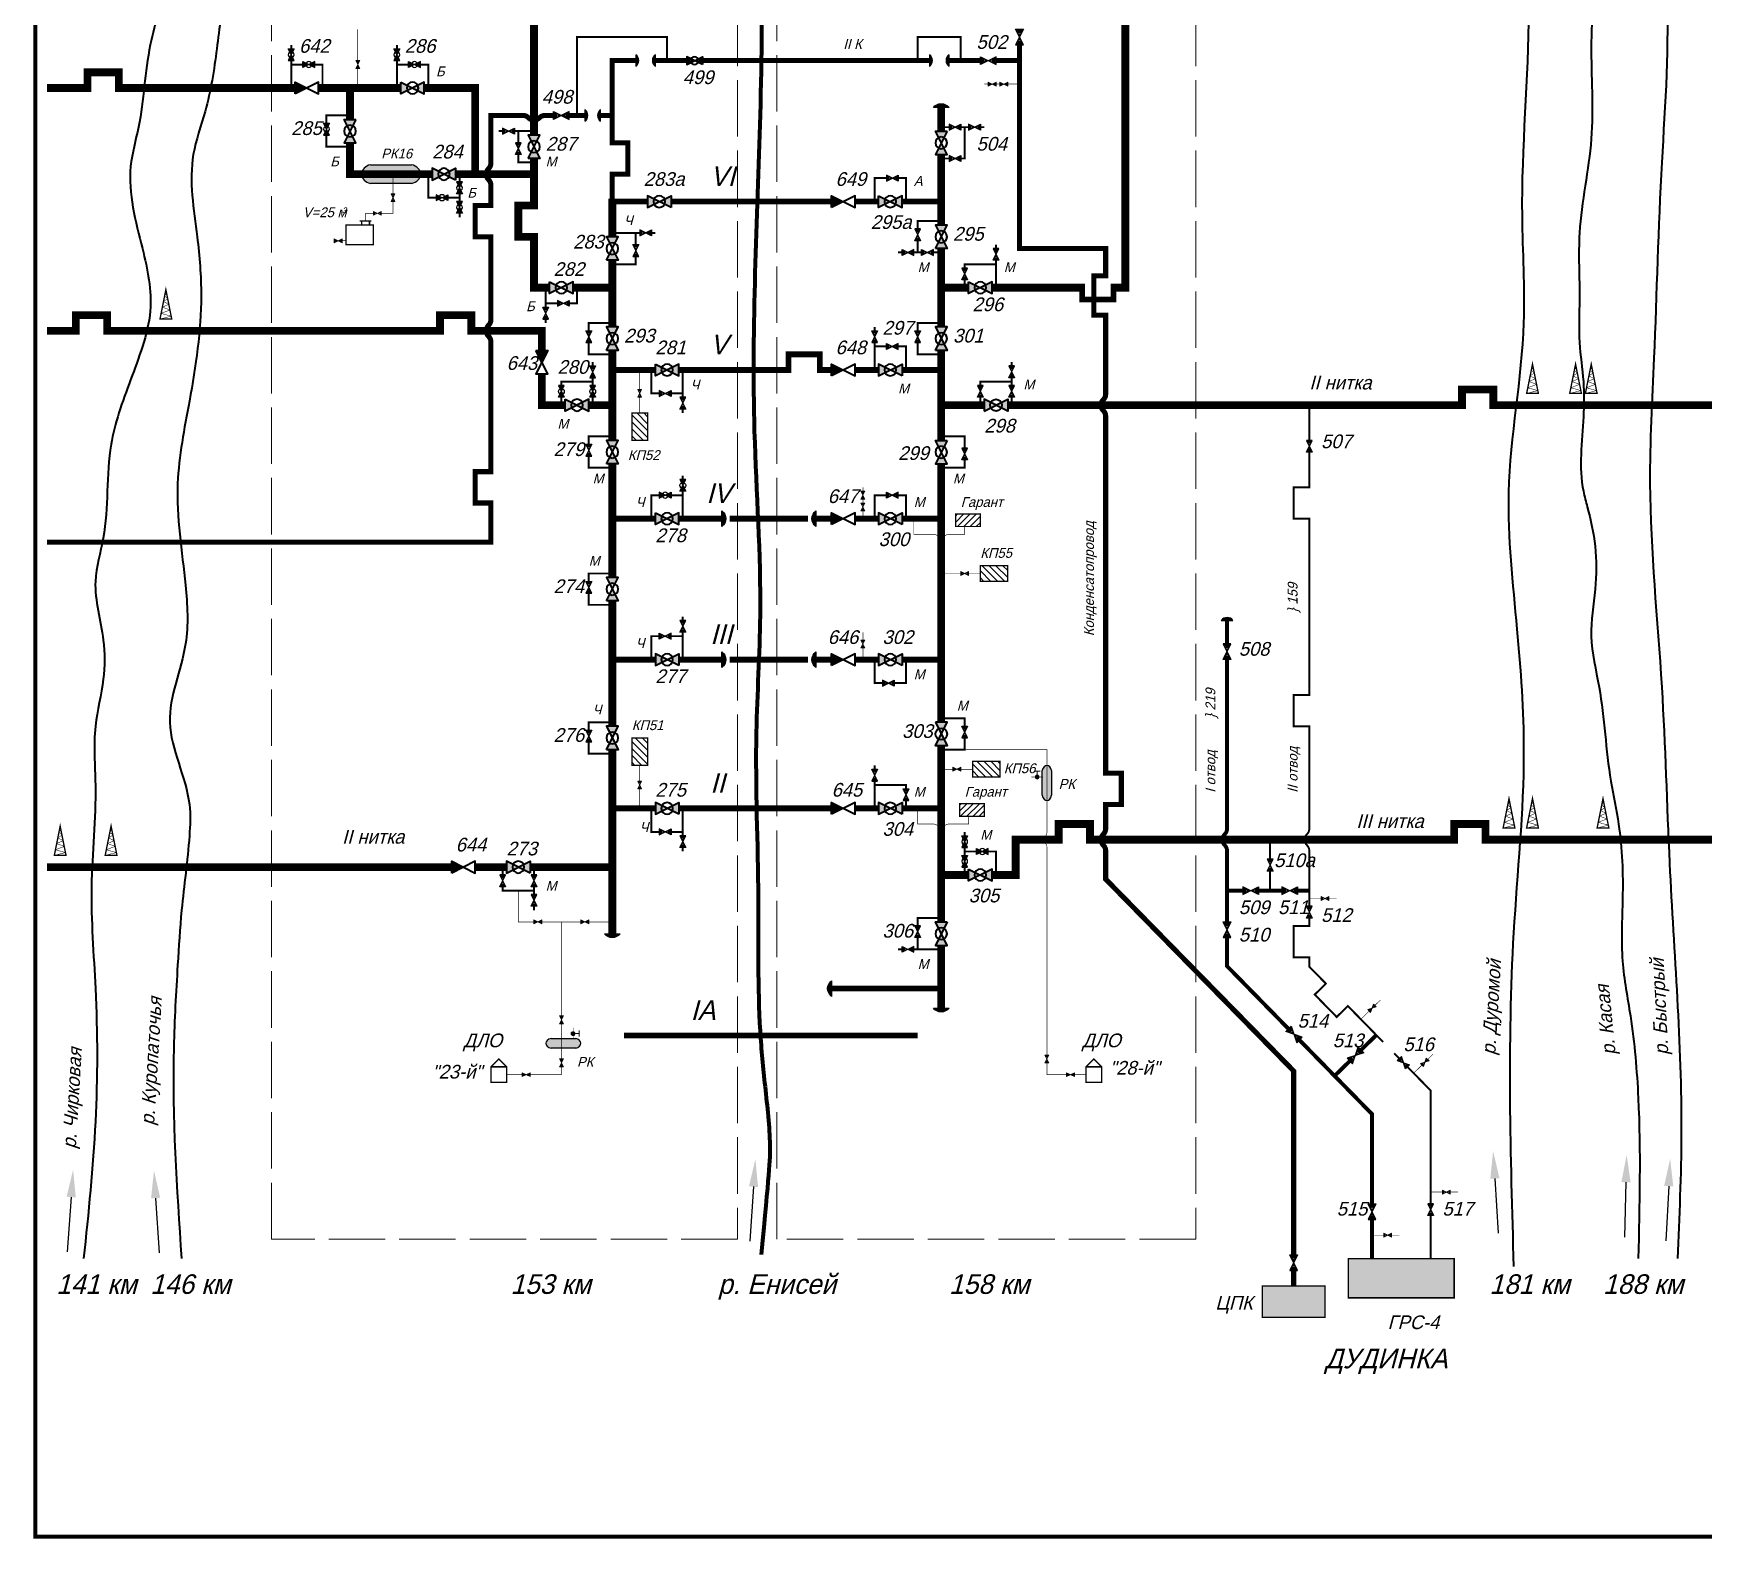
# Model space of a CAD drawing. Header units: millimetres. Extents: x 0 to 3108, y -1 to 580.
# Drawn here: x 2169.2 to 2595.7, y -0.5 to 384 of the extents above; entities that cross this region are included whole.
import ezdxf

# ---------------------------------------------------------------- set-up
doc = ezdxf.new("R2010")
doc.units = ezdxf.units.MM
doc.header["$MEASUREMENT"] = 0
doc.linetypes.add('ACAD_ISO02W100', pattern=[15, 12, -3])
for name, color, linetype in [('Арки', 7, 'Continuous'), ('Вентили', 7, 'Continuous'), ('ВТС', 7, 'Continuous'), ('ДЛО', 7, 'Continuous'), ('Емкости', 7, 'Continuous'), ('Заглушки сферич.', 7, 'Continuous'), ('Задвижки ручн.ВД', 7, 'Continuous'), ('Клапаны обр.', 7, 'Continuous'), ('КП', 7, 'Continuous'), ('Краны шар.ВД', 7, 'Continuous'), ('Площадки', 7, 'Continuous'), ('Рамка', 7, 'Continuous'), ('Трубы 0057', 7, 'Continuous'), ('Трубы 0114', 7, 'Continuous'), ('Трубы 0159', 7, 'Continuous'), ('Трубы 0219', 7, 'Continuous'), ('Трубы 0325', 7, 'Continuous'), ('Трубы 0426', 7, 'Continuous'), ('Трубы 0720', 7, 'Continuous')]:
    doc.layers.add(name, color=color, linetype=linetype)
doc.layers.add('Штрих.', color=7, linetype='ACAD_ISO02W100', lineweight=15)
doc.styles.add('# елементов', font='ruslat.shx', dxfattribs={"oblique": 15, "height": 2.5})
doc.styles.add('# елементов 3.5', font='ruslat.shx', dxfattribs={"oblique": 15, "height": 3.5})
doc.styles.add('Наим. объектов', font='ruslat.shx', dxfattribs={"oblique": 15, "height": 3.5})
doc.styles.add('Наим. труб', font='ruslat.shx', dxfattribs={"oblique": 15, "height": 2.5})
doc.styles.add('Рамка 5', font='ruslat.shx', dxfattribs={"oblique": 15, "height": 5})

# ---------------------------------------------------------------- blocks, each defined once
blk = doc.blocks.new('Арка')
at = {"layer": 'Площадки', "const_width": 0.35}
blk.add_lwpolyline([(1.5, 0), (0, 7.5), (-1.5, 0)], close=True, dxfattribs=at)
at = {"layer": 'Площадки', "const_width": 0.13}
blk.add_lwpolyline([(0.17, 6.63), (-0.32, 5.91), (0.46, 5.19), (-0.61, 4.47), (0.75, 3.75), (-0.89, 3.03), (1.04, 2.31), (-1.21, 1.44), (1.36, 0.72), (-1.5, 0)], dxfattribs=at)
blk = doc.blocks.new('Клапан обр.')
at = {"layer": 'Клапаны обр.', "linetype": 'ByBlock', "lineweight": -2}
blk.add_hatch(color=0, dxfattribs=at).paths.add_polyline_path([(0, 0.25), (0, -0.25), (0.5, 0)])
at = {"layer": 'Клапаны обр.', "color": 0, "linetype": 'ByBlock', "lineweight": -2}
blk.add_lwpolyline([(0, -0.25), (0, 0.25), (1, -0.25), (1, 0.25)], close=True, dxfattribs=at)
blk = doc.blocks.new('Кран шар.ВД')
at = {"layer": 'Краны шар.ВД', "linetype": 'ByBlock', "lineweight": -2}
h = blk.add_hatch(color=0, dxfattribs=at)
edge = h.paths.add_edge_path()
edge.add_ellipse((0.5, 0), major_axis=(0.177, 0.177), ratio=1, start_angle=108.43495, end_angle=135, ccw=False)
edge.add_line((0.276, 0.112), (0, 0.25))
edge.add_line((0, 0.25), (0, -0.25))
edge.add_line((0, -0.25), (0.276, -0.112))
edge.add_ellipse((0.5, 0), major_axis=(-0.177, 0.177), ratio=1, start_angle=45, end_angle=71.56505, ccw=False)
edge = h.paths.add_edge_path()
edge.add_line((0.5, 0), (0.276, 0.112))
edge.add_ellipse((0.5, 0), major_axis=(0.177, 0.177), ratio=1, start_angle=108.43495, end_angle=135)
edge.add_ellipse((0.5, 0), major_axis=(-0.177, 0.177), ratio=1, start_angle=45, end_angle=71.56505)
edge.add_line((0.276, -0.112), (0.5, 0))
edge = h.paths.add_edge_path()
edge.add_line((0.5, 0), (0.724, -0.112))
edge.add_ellipse((0.5, 0), major_axis=(0.177, 0.177), ratio=1, start_angle=288.43495, end_angle=315)
edge.add_ellipse((0.5, 0), major_axis=(-0.177, 0.177), ratio=1, start_angle=225, end_angle=251.56505)
edge.add_line((0.724, 0.112), (0.5, 0))
edge = h.paths.add_edge_path()
edge.add_ellipse((0.5, 0), major_axis=(0.177, 0.177), ratio=1, start_angle=288.43495, end_angle=315, ccw=False)
edge.add_line((0.724, -0.112), (1, -0.25))
edge.add_line((1, -0.25), (1, 0.25))
edge.add_line((1, 0.25), (0.724, 0.112))
edge.add_ellipse((0.5, 0), major_axis=(-0.177, 0.177), ratio=1, start_angle=225, end_angle=251.56505, ccw=False)
at = {"layer": 'Краны шар.ВД', "color": 0, "linetype": 'ByBlock', "lineweight": -2}
blk.add_lwpolyline([(0, 0.25), (1, -0.25), (1, 0.25), (0, -0.25)], close=True, dxfattribs=at)
blk.add_lwpolyline([(0.25, 0, 1), (0.75, 0, 1), (0.25, 0)], format="xyb", close=True, dxfattribs=at)
blk = doc.blocks.new('ВТС')
at = {"layer": 'ВТС', "linetype": 'ByBlock', "lineweight": -2}
blk.add_hatch(color=0, dxfattribs=at).paths.add_polyline_path([(0.15, 0.2, 0.75), (0.15, -0.2), (0.85, -0.2, 0.75), (0.85, 0.2)])
at = {"layer": 'ВТС', "color": 0, "linetype": 'ByBlock', "lineweight": -2}
blk.add_lwpolyline([(0.15, -0.2, -0.75), (0.15, 0.2), (0.85, 0.2, -0.75), (0.85, -0.2)], format="xyb", close=True, dxfattribs=at)
blk = doc.blocks.new('Задвижка ручн.ВД')
at = {"layer": 'Задвижки ручн.ВД', "linetype": 'ByBlock', "lineweight": -2}
h = blk.add_hatch(color=0, dxfattribs=at)
edge = h.paths.add_edge_path()
edge.add_ellipse((0.5, 0), major_axis=(0.177, 0.177), ratio=1, start_angle=108.4349, end_angle=135, ccw=False)
edge.add_line((0.28, 0.11), (0, 0.25))
edge.add_line((0, 0.25), (0, -0.25))
edge.add_line((0, -0.25), (0.28, -0.11))
edge.add_ellipse((0.5, 0), major_axis=(-0.177, 0.177), ratio=1, start_angle=45, end_angle=71.5651, ccw=False)
edge = h.paths.add_edge_path()
edge.add_line((0.5, 0), (0.28, 0.11))
edge.add_ellipse((0.5, 0), major_axis=(0.177, 0.177), ratio=1, start_angle=108.4349, end_angle=135)
edge.add_ellipse((0.5, 0), major_axis=(-0.177, 0.177), ratio=1, start_angle=45, end_angle=71.5651)
edge.add_line((0.28, -0.11), (0.5, 0))
edge = h.paths.add_edge_path()
edge.add_line((0.5, 0), (0.72, -0.11))
edge.add_ellipse((0.5, 0), major_axis=(0.177, 0.177), ratio=1, start_angle=288.4349, end_angle=315)
edge.add_ellipse((0.5, 0), major_axis=(-0.177, 0.177), ratio=1, start_angle=225, end_angle=251.5651)
edge.add_line((0.72, 0.11), (0.5, 0))
edge = h.paths.add_edge_path()
edge.add_ellipse((0.5, 0), major_axis=(0.177, 0.177), ratio=1, start_angle=288.4349, end_angle=315, ccw=False)
edge.add_line((0.72, -0.11), (1, -0.25))
edge.add_line((1, -0.25), (1, 0.25))
edge.add_line((1, 0.25), (0.72, 0.11))
edge.add_ellipse((0.5, 0), major_axis=(-0.177, 0.177), ratio=1, start_angle=225, end_angle=251.5651, ccw=False)
at = {"layer": 'Задвижки ручн.ВД', "color": 0, "linetype": 'ByBlock', "lineweight": -2}
blk.add_lwpolyline([(1, 0.25), (0, -0.25), (0, 0.25), (1, -0.25)], close=True, dxfattribs=at)
blk = doc.blocks.new('Пересеч. 325-720')
at = {"layer": 'Трубы 0325', "color": 0, "linetype": 'ByBlock', "lineweight": -2, "const_width": 1.3}
blk.add_lwpolyline([(-2.83, 0, -0.198912), (-1.41, -0.59), (-1.41, -0.59, 0.414214), (1.41, -0.59), (1.41, -0.59, -0.198912), (2.83, 0)], format="xyb", dxfattribs=at)
blk = doc.blocks.new('Заглушка сфер.')
at = {"layer": 'Заглушки сферич.', "linetype": 'ByBlock', "lineweight": -2}
blk.add_hatch(color=0, dxfattribs=at).paths.add_polyline_path([(0, 0.5, 0.5), (0, -0.5)])
at = {"layer": 'Заглушки сферич.', "color": 0, "linetype": 'ByBlock', "lineweight": -2}
blk.add_line((0, -0.5), (0, 0.5), dxfattribs=at)
blk.add_arc((0.375, 0), 0.625, 126.8699, 233.1301, dxfattribs=at)
blk = doc.blocks.new('КП')
at = {"layer": 'Емкости', "linetype": 'ByBlock', "lineweight": -2}
h = blk.add_hatch(dxfattribs=at)
h.set_pattern_fill('ANSI31', color=0, scale=10, angle=180, style=0)
h.set_pattern_definition([(225, (927, 327), (0.8838835, -0.8838835), [])])
h.paths.add_polyline_path([(7, 2), (0, 2), (0, -2), (7, -2)])
at = {"layer": 'Емкости', "color": 0, "linetype": 'ByBlock', "lineweight": -2, "const_width": 0.35}
blk.add_lwpolyline([(7, -2), (0, -2), (0, 2), (7, 2)], close=True, dxfattribs=at)
blk = doc.blocks.new('Вентиль')
at = {"layer": 'Вентили', "linetype": 'ByBlock', "lineweight": -2}
blk.add_hatch(color=0, dxfattribs=at).paths.add_polyline_path([(1, 0, 1), (0, 0, 1)])
at = {"layer": 'Вентили', "color": 0, "linetype": 'ByBlock', "lineweight": -2}
for points in [[(-0.25, 1.5), (1.25, 1.5)], [(0.5, 0.5), (0.5, 1.5)]]:
    blk.add_lwpolyline(points, dxfattribs=at)
blk.add_lwpolyline([(0, 0, 1), (1, 0, 1)], format="xyb", close=True, dxfattribs=at)
blk = doc.blocks.new('ДЛО')
at = {"layer": 'ДЛО', "color": 0, "linetype": 'ByBlock', "lineweight": -2, "const_width": 0.35}
blk.add_lwpolyline([(2, 0), (-2, 0), (-2, 4), (0, 6), (2, 4)], close=True, dxfattribs=at)
blk.add_lwpolyline([(-2, 4), (2, 4)], dxfattribs=at)
blk = doc.blocks.new('Пересеч. 219-720')
at = {"layer": 'Трубы 0219', "color": 0, "linetype": 'ByBlock', "lineweight": -2, "const_width": 1}
blk.add_lwpolyline([(-2.83, 0, -0.198912), (-1.41, -0.59), (-1.41, -0.59, 0.414214), (1.41, -0.59), (1.41, -0.59, -0.198912), (2.83, 0)], format="xyb", dxfattribs=at)
blk = doc.blocks.new('Пересеч. 159-720')
at = {"layer": 'Трубы 0159', "const_width": 0.5}
blk.add_lwpolyline([(-2.83, 0, -0.198912), (-1.41, -0.59), (-1.41, -0.59, 0.414214), (1.41, -0.59), (1.41, -0.59, -0.198912), (2.83, 0)], format="xyb", dxfattribs=at)
blk = doc.blocks.new('Пересеч. 057-720')
at = {"layer": 'Трубы 0057', "const_width": 0.15}
blk.add_lwpolyline([(-1.95, 0, -0.148069), (-1.12, -0.25), (-0.83, -0.45, 0.302776), (0.83, -0.45), (1.12, -0.25, -0.148069), (1.95, 0)], format="xyb", dxfattribs=at)

msp = doc.modelspace()

# ---------------------------------------------------------------- hatches: boundary and pattern name
at = {"layer": 'Площадки', "lineweight": 15}
msp.add_hatch(color=9, dxfattribs=at).paths.add_polyline_path([(2532, 61), (2532, 71), (2505, 71), (2505, 61)])
h = msp.add_hatch(color=9, dxfattribs=at)
h.paths.add_polyline_path([(2495, 56), (2495, 64), (2483, 64), (2483, 56)])
h.paths.add_polyline_path([(2499, 64), (2495, 64), (2495, 56), (2499, 56)])

# ---------------------------------------------------------------- linework, layer by layer
at = {"layer": 'Емкости', "const_width": 0.35}
msp.add_lwpolyline([(2249, 335), (2256, 335), (2256, 330), (2249, 330)], close=True, dxfattribs=at)
for points in [[(2252.5, 336), (2255.5, 336)], [(2253, 335), (2253, 336)], [(2255, 335), (2255, 336)]]:
    msp.add_lwpolyline(points, dxfattribs=at)
at = {"layer": 'Площадки', "color": 5, "lineweight": 25}
for p, q in [((2542.38, 91.49), (2543.26, 77.52)), ((2575.87, 90.52), (2575.51, 76.53)), ((2178.81, 86.74), (2177.81, 72.78)), ((2200.38, 86.49), (2201.26, 72.52)), ((2353.06, 89.39), (2352.09, 75.43)), ((2586.79, 89.54), (2586.05, 75.56))]:
    msp.add_line(p, q, dxfattribs=at)
at = {"layer": 'Площадки', "const_width": 0.35}
for points in [[(2505, 71), (2532, 71), (2532, 61), (2505, 61)], [(2483, 64), (2499, 64), (2499, 56), (2483, 56)]]:
    msp.add_lwpolyline(points, close=True, dxfattribs=at)
at = {"layer": 'Площадки', "color": 5, "lineweight": 100}
msp.add_open_spline([(2355.73, 472), (2354.74, 453.36), (2352.99, 434.43), (2355.5, 400.78), (2354.77, 350.93), (2351.65, 293.59), (2355.68, 241.02), (2353.01, 201.23), (2354.69, 165.87), (2353.95, 135.6), (2355.98, 114.7), (2357.67, 100.45), (2357, 92.61), (2355, 72)], degree=3, knots=[0, 0, 0, 0, 32.395159, 56.911552, 101.043958, 181.896714, 228.953523, 258.855675, 301.321027, 335.13014, 349.331903, 364.628961, 377.174018, 377.174018, 377.174018, 377.174018], dxfattribs=at)
at = {"layer": 'Площадки', "color": 5, "lineweight": 35}
for points in [[(2550.6, 467.59), (2549.74, 434.58), (2551.03, 389.99), (2549.32, 337.25), (2549.74, 310.03), (2545.88, 266.72), (2548.03, 231.82), (2549.74, 200.52), (2547.17, 154.21), (2547.17, 69)], [(2573, 467), (2573, 454), (2570, 436), (2570, 427), (2570, 415), (2568, 397), (2567, 381), (2567, 357), (2564, 333), (2564, 316), (2564, 305), (2565, 295), (2565, 286), (2565, 267), (2566, 263), (2568, 253), (2568, 242), (2567, 230), (2569, 217), (2572, 193), (2574, 182), (2575, 163), (2575, 147), (2577, 133), (2579, 112), (2579, 71)], [(2588, 467), (2583, 428), (2586, 396), (2585, 351), (2583, 301), (2582, 269), (2585, 217), (2587, 172), (2590, 103), (2589, 71)], [(2194, 431), (2201, 405), (2202, 398), (2199, 381), (2196, 360), (2194, 350), (2197, 329), (2199, 313), (2197, 304), (2191, 287), (2189, 279), (2187, 255), (2185, 244), (2187, 229), (2187, 219), (2185, 207), (2185, 192), (2184, 166), (2185, 140), (2185, 106), (2182, 71)], [(2224, 429), (2218, 396), (2216, 380), (2213, 364), (2210, 353), (2211, 332), (2212, 317), (2209, 290), (2206, 269), (2208, 243), (2208, 228), (2204, 208), (2209, 187), (2209, 179), (2207, 160), (2206, 146), (2205, 125), (2207, 71)]]:
    msp.add_spline(points, degree=3, dxfattribs=at)
at = {"layer": 'Площадки', "color": 5, "lineweight": 25}
for points in [[(2543.55, 91.56), (2541.22, 91.42), (2541.95, 98.48)], [(2354.23, 89.31), (2351.9, 89.48), (2353.55, 96.38)], [(2577.04, 90.49), (2574.7, 90.55), (2576.05, 97.52)], [(2587.95, 89.48), (2585.62, 89.6), (2587.16, 96.53)], [(2179.98, 86.66), (2177.65, 86.82), (2179.31, 93.72)], [(2201.55, 86.56), (2199.22, 86.42), (2199.95, 93.48)]]:
    msp.add_solid(points, dxfattribs=at)
at = {"layer": 'Рамка', "const_width": 1}
msp.add_lwpolyline([(2169.67, 579), (3106, 579), (3106, 0), (2169.67, 0)], close=True, dxfattribs=at)
at = {"layer": 'Трубы 0057', "const_width": 0.15}
for points in [[(2252, 385), (2252, 377)], [(2252, 375), (2252, 370)], [(2413, 371), (2412, 371)], [(2416, 371), (2415, 371)], [(2421, 371), (2418, 371)], [(2261, 348), (2261, 343)], [(2261, 341), (2261, 338), (2258, 338)], [(2249, 331), (2248, 331)], [(2324, 293), (2324, 298)], [(2324, 287), (2324, 291)], [(2381, 267), (2381, 268)], [(2381, 264), (2381, 265)], [(2381, 260), (2381, 262)], [(2394, 260), (2394, 256), (2399.05, 256)], [(2402.95, 256), (2407, 256), (2407, 258)], [(2406, 246), (2401, 246)], [(2411, 246), (2408, 246)], [(2381, 229), (2381, 231)], [(2381, 224), (2381, 227)], [(2324, 197), (2324, 193)], [(2404, 196), (2401, 196)], [(2409, 196), (2406, 196)], [(2424, 194), (2427, 194)], [(2324, 191), (2324, 186)], [(2395, 186), (2395, 182), (2399.05, 182)], [(2402.95, 182), (2408, 182), (2408, 184)], [(2428, 176.05), (2428, 123)], [(2293, 165), (2293, 157), (2297, 157)], [(2495, 163), (2498, 163)], [(2500, 163), (2502, 163)], [(2299, 157), (2309, 157)], [(2304, 157), (2304, 133)], [(2311, 157), (2317, 157)], [(2511.73, 135.65), (2513.16, 137.05)], [(2508.16, 132.15), (2510.3, 134.25)], [(2304, 131), (2304, 122)], [(2307, 130), (2307, 127)], [(2304, 120), (2304, 118), (2296, 118)], [(2428, 121), (2428, 118), (2433, 118)], [(2521.65, 118.38), (2523.8, 120.47)], [(2525.22, 121.87), (2526.65, 123.27)], [(2294, 118), (2290, 118)], [(2526, 88), (2529, 88)], [(2531, 88), (2533, 88)], [(2511, 77), (2514, 77)], [(2516, 77), (2518, 77)]]:
    msp.add_lwpolyline(points, dxfattribs=at)
at = {"layer": 'Трубы 0057'}
for points in [[(2256, 338, 0.15, 0.15, 0), (2254, 338, 0.15, 0.15, 0), (2254, 336, 0, 0, 0)], [(2407, 201, 0.15, 0.15, 0), (2428, 201, 0.15, 0.15, 0), (2428, 179.95, 0, 0, 0)], [(2435, 118, 0.15, 0.15, 0), (2438, 118, 0, 0, 0)]]:
    msp.add_lwpolyline(points, format="xyseb", dxfattribs=at)
at = {"layer": 'Трубы 0159', "const_width": 0.5}
for points in [[(2235, 380), (2235, 381)], [(2262, 380), (2262, 381)], [(2235, 370), (2235, 377)], [(2238, 376), (2235, 376)], [(2243, 370), (2243, 376), (2241, 376)], [(2262, 370), (2262, 377)], [(2265, 376), (2262, 376)], [(2270, 370), (2270, 376), (2268, 376)], [(2289, 359), (2288, 359)], [(2297, 359), (2292, 359)], [(2293, 356), (2293, 359)], [(2401, 360), (2403, 360)], [(2406, 360), (2408, 360)], [(2406, 352), (2407, 352), (2407, 360)], [(2411, 360), (2412, 360)], [(2250, 355), (2244, 355), (2244, 358)], [(2297, 351), (2293, 351), (2293, 353)], [(2401, 352), (2403, 352)], [(2270, 348), (2270, 342), (2272, 342)], [(2278, 348), (2278, 346)], [(2384, 341), (2384, 347), (2387, 347)], [(2275, 342), (2278, 342)], [(2278, 343), (2278, 341)], [(2278, 338), (2278, 337)], [(2317, 333), (2324, 333)], [(2323, 330), (2323, 333)], [(2327, 333), (2328, 333)], [(2401, 336), (2395, 336), (2395, 334)], [(2395, 331), (2395, 328)], [(2415, 329), (2415, 330)], [(2317, 325), (2323, 325), (2323, 327)], [(2391, 328), (2390, 328)], [(2396, 328), (2394, 328)], [(2401, 328), (2399, 328)], [(2407, 324), (2407, 325), (2415, 325)], [(2415, 319), (2415, 326)], [(2407, 319), (2407, 321)], [(2300, 319), (2300, 314)], [(2308, 319), (2308, 315), (2306, 315)], [(2303, 315), (2300, 315)], [(2300, 311), (2300, 310)], [(2384, 308), (2384, 309)], [(2317, 302), (2311, 302), (2311, 305)], [(2384, 298), (2384, 305)], [(2387, 304), (2384, 304)], [(2392, 298), (2392, 304), (2390, 304)], [(2401, 302), (2395, 302), (2395, 305)], [(2312, 299), (2312, 300)], [(2419, 299), (2419, 300)], [(2304, 294), (2304, 295), (2312, 295)], [(2312, 294), (2312, 296)], [(2327, 298), (2327, 292), (2329, 292)], [(2335, 298), (2335, 291)], [(2411, 294), (2411, 295), (2419, 295)], [(2419, 294), (2419, 296)], [(2304, 289), (2304, 291)], [(2312, 289), (2312, 291)], [(2332, 292), (2335, 292)], [(2411, 289), (2411, 291)], [(2419, 289), (2419, 291)], [(2335, 288), (2335, 287)], [(2495, 289), (2495, 280)], [(2401, 281), (2407, 281), (2407, 278)], [(2495, 277), (2495, 268), (2491, 268), (2491, 260), (2495, 260), (2495, 215), (2491, 215), (2491, 207), (2495, 207), (2495, 180.83)], [(2317, 273), (2311, 273), (2311, 276)], [(2335, 270), (2335, 271)], [(2327, 260), (2327, 266), (2329, 266)], [(2332, 266), (2335, 266)], [(2335, 260), (2335, 267)], [(2392, 260), (2392, 266), (2390, 266)], [(2317, 238), (2311, 238), (2311, 241)], [(2335, 234), (2335, 235)], [(2335, 224), (2335, 231)], [(2327, 224), (2327, 230), (2329, 230)], [(2332, 230), (2335, 230)], [(2384, 224), (2384, 218), (2386, 218)], [(2401, 209), (2407, 209), (2407, 207)], [(2317, 200), (2311, 200), (2311, 203)], [(2384, 196), (2384, 197)], [(2384, 186), (2384, 193)], [(2392, 191), (2392, 192), (2384, 192)], [(2392, 186), (2392, 188)], [(2327, 186), (2327, 180), (2329, 180)], [(2335, 186), (2335, 179)], [(2332, 180), (2335, 180)], [(2407, 179), (2407, 180)], [(2335, 176), (2335, 175)], [(2407, 174), (2407, 176)], [(2410, 175), (2407, 175)], [(2415, 169), (2415, 175), (2413, 175)], [(2485, 178), (2485, 173)], [(2495, 175.17), (2495, 161)], [(2289, 171), (2289, 169)], [(2297, 171), (2297, 169)], [(2407, 169), (2407, 171)], [(2485, 170), (2485, 165)], [(2289, 166), (2289, 165), (2297, 165)], [(2297, 166), (2297, 164)], [(2297, 161), (2297, 160)], [(2401, 158), (2395, 158), (2395, 156)], [(2495, 158), (2495, 156), (2491, 156), (2491, 148), (2495, 148), (2495, 145.58), (2499.25, 141.24), (2496.39, 138.45), (2501.99, 132.73), (2504.85, 135.53), (2513.84, 126.35)], [(2391, 150), (2390, 150)], [(2401, 150), (2394, 150)], [(2395, 153), (2395, 150)]]:
    msp.add_lwpolyline(points, dxfattribs=at)
at = {"layer": 'Трубы 0159', "color": 1, "const_width": 0.5}
for points in [[(2308, 363), (2308, 383), (2331, 383), (2331, 377)], [(2395, 377), (2395, 383), (2406, 383), (2406, 377)]]:
    msp.add_lwpolyline(points, dxfattribs=at)
at = {"layer": 'Трубы 0159'}
for points in [[(2244, 361, 0.5, 0.5, 0), (2244, 363, 0.5, 0.5, 0), (2250, 363, 0, 0, 0)], [(2390, 347, 0.5, 0.5, 0), (2392, 347, 0.5, 0.5, 0), (2392, 341, 0, 0, 0)], [(2311, 308, 0.5, 0.5, 0), (2311, 310, 0.5, 0.5, 0), (2317, 310, 0, 0, 0)], [(2395, 308, 0.5, 0.5, 0), (2395, 310, 0.5, 0.5, 0), (2401, 310, 0, 0, 0)], [(2311, 279, 0.5, 0.5, 0), (2311, 281, 0.5, 0.5, 0), (2317, 281, 0, 0, 0)], [(2407, 275, 0.5, 0.5, 0), (2407, 273, 0.5, 0.5, 0), (2401, 273, 0, 0, 0)], [(2384, 260, 0.5, 0.5, 0), (2384, 266, 0.5, 0.5, 0), (2387, 266, 0, 0, 0)], [(2311, 244, 0.5, 0.5, 0), (2311, 246, 0.5, 0.5, 0), (2317, 246, 0, 0, 0)], [(2392, 224, 0.5, 0.5, 0), (2392, 218, 0.5, 0.5, 0), (2389, 218, 0, 0, 0)], [(2311, 206, 0.5, 0.5, 0), (2311, 208, 0.5, 0.5, 0), (2317, 208, 0, 0, 0)], [(2401, 201, 0.5, 0.5, 0), (2407, 201, 0.5, 0.5, 0), (2407, 204, 0, 0, 0)]]:
    msp.add_lwpolyline(points, format="xyseb", dxfattribs=at)
at = {"layer": 'Трубы 0159', "linetype": 'ACAD_ISO02W100', "ltscale": 0.3, "const_width": 0.5}
for points in [[(2516.68, 123.45), (2517.98, 122.12)], [(2520.08, 119.98), (2526, 113.94), (2526, 85)]]:
    msp.add_lwpolyline(points, dxfattribs=at)
at = {"layer": 'Трубы 0159', "linetype": 'ACAD_ISO02W100', "ltscale": 0.3}
msp.add_lwpolyline([(2526, 82, 0.5, 0.5, 0), (2526, 71, 0, 0, 0)], format="xyseb", dxfattribs=at)
at = {"layer": 'Трубы 0219', "const_width": 1}
for points in [[(2474, 234), (2474, 228)], [(2474, 224), (2474, 180.83)], [(2474, 175.17), (2474, 157)], [(2474, 165), (2478, 165)], [(2482, 165), (2488, 165)], [(2492, 165), (2495, 165)], [(2474, 153), (2474, 145.71), (2489.69, 129.69)], [(2512.11, 128.11), (2508.22, 124.29)], [(2492.49, 126.84), (2511, 107.94), (2511, 85)], [(2505.36, 121.49), (2501.46, 117.68)], [(2511, 81), (2511, 71)]]:
    msp.add_lwpolyline(points, dxfattribs=at)
at = {"layer": 'Трубы 0325', "color": 1, "const_width": 1.3}
for points in [[(2443, 291.83), (2443, 312), (2440, 312), (2440, 322), (2443, 322), (2443, 329), (2421, 329), (2421, 381)], [(2328, 377), (2336, 377)], [(2340, 377), (2398, 377)], [(2403, 377), (2411, 377)], [(2415, 377), (2421, 377)], [(2294.17, 363), (2286, 363), (2286, 350.83)], [(2302, 363), (2299.83, 363)], [(2317, 363), (2314, 363)], [(2491, 64), (2491, 68)]]:
    msp.add_lwpolyline(points, dxfattribs=at)
at = {"layer": 'Трубы 0325', "color": 1}
for points in [[(2323, 377, 1.3, 1.3, 0), (2317, 377, 1.3, 1.3, 0), (2317, 356, 1.3, 1.3, 0), (2321, 356, 1.3, 1.3, 0), (2321, 348, 1.3, 1.3, 0), (2317, 348, 1.3, 1.3, 0), (2317, 341, 0, 0, 0)], [(2310, 363, 1.3, 1.3, 0), (2306, 363, 0, 0, 0)], [(2286, 345.17, 1.3, 1.3, 0), (2286, 340, 1.3, 1.3, 0), (2282, 340, 1.3, 1.3, 0), (2282, 332, 1.3, 1.3, 0), (2286, 332, 1.3, 1.3, 0), (2286, 310.83, 0, 0, 0)], [(2286, 305.17, 1.3, 1.3, 0), (2286, 272, 1.3, 1.3, 0), (2282, 272, 1.3, 1.3, 0), (2282, 264, 1.3, 1.3, 0), (2286, 264, 1.3, 1.3, 0), (2286, 254, 1.3, 1.3, 0), (2172.67, 254, 1.3, 1.3, 0)], [(2443, 180.83, 1.3, 1.3, 0), (2443, 187, 1.3, 1.3, 0), (2447, 187, 1.3, 1.3, 0), (2447, 195, 1.3, 1.3, 0), (2443, 195, 1.3, 1.3, 0), (2443, 286.17, 0, 0, 0)], [(2491, 72, 1.3, 1.3, 0), (2491, 118.94, 1.3, 1.3, 0), (2443, 167.94, 1.3, 1.3, 0), (2443, 175.17, 0, 0, 0)]]:
    msp.add_lwpolyline(points, format="xyseb", dxfattribs=at)
at = {"layer": 'Трубы 0426', "const_width": 1.5}
for points in [[(2373, 341), (2332, 341)], [(2385, 341), (2379, 341)], [(2401, 341), (2391, 341)], [(2317, 298), (2328, 298)], [(2379, 298), (2385, 298)], [(2391, 298), (2401, 298)], [(2317, 260), (2328, 260)], [(2334, 260), (2345, 260)], [(2369, 260), (2373, 260)], [(2379, 260), (2385, 260)], [(2391, 260), (2401, 260)], [(2317, 224), (2328, 224)], [(2334, 224), (2345, 224)], [(2369, 224), (2373, 224)], [(2379, 224), (2385, 224)], [(2391, 224), (2401, 224)], [(2317, 186), (2328, 186)], [(2334, 186), (2373, 186)], [(2379, 186), (2385, 186)], [(2391, 186), (2401, 186)], [(2401, 140), (2373, 140)]]:
    msp.add_lwpolyline(points, dxfattribs=at)
at = {"layer": 'Трубы 0426'}
msp.add_lwpolyline([(2334, 298, 1.5, 1.5, 0), (2362, 298, 1.5, 1.5, 0), (2362, 302, 1.5, 1.5, 0), (2370, 302, 1.5, 1.5, 0), (2370, 298, 1.5, 1.5, 0), (2373, 298, 0, 0, 0)], format="xyseb", dxfattribs=at)
at = {"layer": 'Трубы 0426', "linetype": 'ACAD_ISO02W100', "ltscale": 0.3, "const_width": 1.5}
for points in [[(2347, 260), (2367, 260)], [(2347, 224), (2367, 224)], [(2320, 128), (2395, 128)]]:
    msp.add_lwpolyline(points, dxfattribs=at)
at = {"layer": 'Трубы 0720'}
for points in [[(2331, 414, 1.5, 1.5, 0), (2297, 414, 2, 2, 0), (2297, 358, 0, 0, 0)], [(2448, 394, 2, 2, 0), (2448, 319, 2, 2, 0), (2445, 319, 1.5, 1.5, 0), (2445, 316, 1.5, 1.5, 0), (2437, 316, 1.5, 1.5, 0), (2437, 319, 2, 2, 0), (2414, 319, 0, 0, 0)], [(2172.67, 370, 2, 2, 0), (2183, 370, 2, 2, 0), (2183, 374, 2, 2, 0), (2191, 374, 2, 2, 0), (2191, 370, 2, 2, 0), (2236, 370, 0, 0, 0)], [(2269, 370, 2, 2, 0), (2282, 370, 2, 2, 0), (2282, 348, 0, 0, 0)], [(2297, 352, 2, 2, 0), (2297, 340, 2, 2, 0), (2293, 340, 2, 2, 0), (2293, 332, 2, 2, 0), (2297, 332, 2, 2, 0), (2297, 319, 2, 2, 0), (2301, 319, 0, 0, 0)], [(2326, 341, 1.5, 1.5, 0), (2317, 341, 2, 2, 0), (2317, 332, 0, 0, 0)], [(2408, 319, 2, 2, 0), (2401, 319, 0, 0, 0)], [(2172.67, 308, 2, 2, 0), (2180, 308, 2, 2, 0), (2180, 312, 2, 2, 0), (2188, 312, 2, 2, 0), (2188, 308, 2, 2, 0), (2273, 308, 2, 2, 0), (2273, 312, 2, 2, 0), (2281, 312, 2, 2, 0), (2281, 308, 2, 2, 0), (2299, 308, 2, 2, 0), (2299, 303, 0, 0, 0)], [(2418, 289, 2, 2, 0), (2534, 289, 2, 2, 0), (2534, 293, 2, 2, 0), (2542, 293, 2, 2, 0), (2542, 289, 2, 2, 0), (2625, 289, 2, 2, 0)], [(2311, 289, 2, 2, 0), (2317, 289, 0, 0, 0)], [(2317, 201, 2, 2, 0), (2317, 154, 0, 0, 0)], [(2414, 169, 2, 2, 0), (2420, 169, 2, 2, 0), (2420, 178, 2, 2, 0), (2431, 178, 2, 2, 0), (2431, 182, 2, 2, 0), (2439, 182, 2, 2, 0), (2439, 178, 2, 2, 0), (2532, 178, 2, 2, 0), (2532, 182, 2, 2, 0), (2540, 182, 2, 2, 0), (2540, 178, 2, 2, 0), (2624, 178, 2, 2, 0)]]:
    msp.add_lwpolyline(points, format="xyseb", dxfattribs=at)
at = {"layer": 'Трубы 0720', "const_width": 2}
for points in [[(2242, 370), (2263, 370)], [(2250, 370), (2250, 362)], [(2401, 365), (2401, 359)], [(2250, 356), (2250, 348), (2271, 348)], [(2401, 353), (2401, 335)], [(2277, 348), (2297, 348)], [(2401, 329), (2401, 309)], [(2317, 326), (2317, 309)], [(2307, 319), (2317, 319)], [(2317, 303), (2317, 280)], [(2401, 303), (2401, 280)], [(2299, 297), (2299, 289), (2305, 289)], [(2401, 289), (2412, 289)], [(2317, 274), (2317, 245)], [(2401, 274), (2401, 208)], [(2317, 239), (2317, 207)], [(2401, 202), (2401, 157)], [(2276, 171), (2172.67, 171)], [(2290, 171), (2282, 171)], [(2316, 171), (2296, 171)], [(2401, 169), (2408, 169)], [(2401, 151), (2401, 135)]]:
    msp.add_lwpolyline(points, dxfattribs=at)
at = {"layer": 'Штрих.', "ltscale": 1.2}
for points in [[(2349, 76), (2230, 76), (2230, 462), (2349, 462)], [(2359, 462), (2466, 462), (2466, 76), (2359, 76)]]:
    msp.add_lwpolyline(points, close=True, dxfattribs=at)

# ---------------------------------------------------------------- block references
at = {"layer": 'Арки'}
for p in [(2203, 311), (2552, 292), (2563, 292), (2567, 292), (2546, 181), (2552, 181), (2570, 181), (2176, 174), (2189, 174)]:
    msp.add_blockref('Арка', p, dxfattribs=at)
at = {"layer": 'Вентили', "lineweight": 15}
msp.add_blockref('Вентиль', (2425, 194), dxfattribs=at)
at = {"layer": 'Вентили', "lineweight": 15, "rotation": 270}
msp.add_blockref('Вентиль', (2307, 129), dxfattribs=at)
at = {"layer": 'ВТС'}
for p, xscale, yscale, rotation in [((2268, 348), 15, 12, 180), ((2428, 197), 9, 6, 270), ((2309, 126), 9, 6, 180)]:
    msp.add_blockref('ВТС', p, dxfattribs=dict(at, xscale=xscale, yscale=yscale, rotation=rotation))
at = {"layer": 'ДЛО'}
for p in [(2288, 116), (2440, 116)]:
    msp.add_blockref('ДЛО', p, dxfattribs=at)
at = {"layer": 'Заглушки сферич.', "color": 1, "xscale": 3, "yscale": 3, "rotation": 180.0000000000009}
for p in [(2323, 377), (2398, 377), (2310, 363)]:
    msp.add_blockref('Заглушка сфер.', p, dxfattribs=at)
at = {"layer": 'Заглушки сферич.', "color": 1, "xscale": 3, "yscale": 3}
for p in [(2328, 377), (2403, 377), (2314, 363)]:
    msp.add_blockref('Заглушка сфер.', p, dxfattribs=at)
at = {"layer": 'Заглушки сферич.'}
for p, xscale, yscale, rotation in [((2401, 365), -4, 4, 90), ((2369, 260), -4, 4, 180), ((2474, 234), 3, 3, 270.0000000000009), ((2369, 224), -4, 4, 180), ((2317, 154), -4, 4, 270), ((2373, 140), -4, 4, 180), ((2401, 135), -4, 4, 270)]:
    msp.add_blockref('Заглушка сфер.', p, dxfattribs=dict(at, xscale=xscale, yscale=yscale, rotation=rotation))
at = {"layer": 'Заглушки сферич.', "xscale": -4, "yscale": 4}
for p in [(2345, 260), (2345, 224)]:
    msp.add_blockref('Заглушка сфер.', p, dxfattribs=at)
at = {"layer": 'Задвижки ручн.ВД', "lineweight": 25}
for p, xscale, yscale, rotation in [((2421, 385), 4, 4, 270.0000000000026), ((2411, 377), 4, 4, 2.637889906509372e-12), ((2302, 363), 4, 4, 2.637889906509372e-12), ((2292, 359), 3, 3, 180.0000000000026), ((2403, 360), -3, 3, 179.9999999999974), ((2408, 360), -3, 3, 179.9999999999974), ((2293, 353), 3, 3, 90.00000000000263), ((2403, 352), -3, 3, 179.9999999999974), ((2387, 347), -3, 3, 179.9999999999974), ((2324, 333), -3, 3, 179.9999999999974), ((2395, 334), -3, 3, 89.99999999999736), ((2323, 327), -3, 3, 269.9999999999973), ((2394, 328), -3, 3, 359.9999999999973), ((2399, 328), -3, 3, 359.9999999999973), ((2415, 326), 3, 3, 90.00000000000263), ((2407, 321), 3, 3, 90.00000000000263), ((2306, 315), 3, 3, 180.0000000000026), ((2300, 314), 3, 3, 270.0000000000026), ((2311, 305), -3, 3, 269.9999999999973), ((2384, 305), -3, 3, 269.9999999999973), ((2395, 305), -3, 3, 269.9999999999973), ((2390, 304), -3, 3, 359.9999999999973), ((2312, 296), -3, 3, 269.9999999999973), ((2419, 296), 3, 3, 90.00000000000263), ((2329, 292), -3, 3, 179.9999999999974), ((2335, 291), -3, 3, 89.99999999999734), ((2411, 291), 3, 3, 90.00000000000263), ((2419, 291), 3, 3, 90.00000000000263), ((2311, 276), -3, 3, 269.9999999999973), ((2407, 278), -3, 3, 89.99999999999736), ((2495, 280), -3, 3, 89.99999999999736), ((2390, 266), -3, 3, 359.9999999999973), ((2311, 241), -3, 3, 269.9999999999973), ((2329, 230), 3, 3, 2.637889906509372e-12), ((2335, 231), 3, 3, 90.00000000000263), ((2474, 224), 4, 4, 89.99999999999736), ((2386, 218), -3, 3, 179.9999999999974), ((2311, 203), -3, 3, 269.9999999999973), ((2407, 207), 3, 3, 270.0000000000026), ((2384, 193), -3, 3, 269.9999999999973), ((2392, 188), -3, 3, 269.9999999999973), ((2329, 180), -3, 3, 179.9999999999974), ((2335, 179), -3, 3, 89.99999999999736), ((2485, 173), -3, 3, 89.99999999999736), ((2289, 169), -3, 3, 89.99999999999736), ((2297, 169), -3, 3, 89.99999999999736), ((2297, 164), -3, 3, 89.99999999999736), ((2482, 165), 4, 4, 179.9999999999974), ((2492, 165), 4, 4, 179.9999999999974), ((2495, 161), -3, 3, 89.99999999999736), ((2395, 156), -3, 3, 89.99999999999736), ((2474, 157), 4, 4, 269.9999999999973), ((2394, 150), -3, 3, 359.9999999999973), ((2489.69, 129.69), 4, 4, 314.4093427853521), ((2508.22, 124.29), 4, 4, 224.4093427853506), ((2517.98, 122.12), -3, 3, 134.4093427853507), ((2511, 85), 4, 4, 269.9999999999973), ((2526, 85), -3, 3, 89.99999999999736), ((2491, 72), 4, 4, 270.0000000000026)]:
    msp.add_blockref('Задвижка ручн.ВД', p, dxfattribs=dict(at, xscale=xscale, yscale=yscale, rotation=rotation))
at = {"layer": 'Задвижки ручн.ВД', "lineweight": 15, "yscale": 2}
for p, xscale, rotation in [((2252, 375), -2, 270), ((2261, 343), 2, 270), ((2324, 293), -2, 90), ((2381, 267), 2, 270), ((2381, 264), 2, 270), ((2406, 246), -2, 180), ((2381, 229), 2, 270), ((2404, 196), -2, 180), ((2324, 191), -2, 270), ((2500, 163), 2, 180), ((2299, 157), 2, 180), ((2311, 157), 2, 180), ((2304, 133), 2, 270), ((2511.73, 135.65), 2, 224.4093427853535), ((2304, 122), 2, 270), ((2428, 121), 2, 89.99999999999999), ((2525.22, 121.87), 2, 224.4093427853535), ((2296, 118), 2, 180), ((2435, 118), 2, 180), ((2531, 88), 2, 180), ((2516, 77), 2, 180)]:
    msp.add_blockref('Задвижка ручн.ВД', p, dxfattribs=dict(at, xscale=xscale, rotation=rotation))
at = {"layer": 'Задвижки ручн.ВД', "lineweight": 15, "xscale": 2, "yscale": 2}
for p in [(2413, 371), (2416, 371), (2256, 338), (2246, 331)]:
    msp.add_blockref('Задвижка ручн.ВД', p, dxfattribs=at)
at = {"layer": 'Клапаны обр.', "lineweight": 35, "xscale": 6, "yscale": 6}
for p in [(2236, 370), (2373, 341), (2373, 298), (2373, 260), (2373, 224), (2373, 186), (2276, 171)]:
    msp.add_blockref('Клапан обр.', p, dxfattribs=at)
at = {"layer": 'Клапаны обр.', "lineweight": 35, "xscale": 6, "yscale": 6, "rotation": 270}
msp.add_blockref('Клапан обр.', (2299, 303), dxfattribs=at)
at = {"layer": 'КП'}
for p, rotation in [((2324, 287), 270), ((2324, 197), 89.99999999999999)]:
    msp.add_blockref('КП', p, dxfattribs=dict(at, rotation=rotation))
at = {"layer": 'КП', "xscale": 0.9, "yscale": 0.8, "rotation": 180.0000000000003}
for p in [(2411, 259.6), (2412, 185.6)]:
    msp.add_blockref('КП', p, dxfattribs=at)
at = {"layer": 'КП', "xscale": -1, "rotation": 180}
for p in [(2411, 246), (2409, 196)]:
    msp.add_blockref('КП', p, dxfattribs=at)
at = {"layer": 'Краны шар.ВД', "lineweight": 25, "yscale": 3}
for p, xscale, rotation in [((2235, 380), 3, 270), ((2262, 380), 3, 270), ((2244, 361), 3, 270), ((2278, 343), 3, 90), ((2275, 342), 3, 180), ((2278, 338), 3, 90), ((2304, 294), -3, 90), ((2312, 294), -3, 90), ((2335, 270), -3, 90), ((2332, 266), 3, 180), ((2407, 179), 3, 270), ((2407, 174), 3, 270)]:
    msp.add_blockref('Кран шар.ВД', p, dxfattribs=dict(at, xscale=xscale, rotation=rotation))
at = {"layer": 'Краны шар.ВД', "lineweight": 25, "xscale": 3, "yscale": 3}
for p in [(2238, 376), (2265, 376), (2410, 175)]:
    msp.add_blockref('Кран шар.ВД', p, dxfattribs=at)
at = {"layer": 'Краны шар.ВД', "lineweight": 35}
for p, xscale, yscale, rotation in [((2340, 377), 4, 4, 180), ((2250, 362), 6, 6, 270), ((2401, 359), 6, 6, 270), ((2297, 352), 6, 6, 90), ((2277, 348), 6, 6, 180), ((2332, 341), 6, 6, 180), ((2401, 329), 6, 6, 90), ((2317, 326), 6, 6, 90), ((2317, 303), 6, 6, 90), ((2401, 303), 6, 6, 90), ((2391, 298), 6, 6, 180), ((2412, 289), -6, 6, 180), ((2317, 274), 6, 6, 90), ((2401, 280), 6, 6, 270), ((2391, 260), 6, 6, 180), ((2317, 239), 6, 6, 90), ((2334, 224), 6, 6, 180), ((2391, 224), 6, 6, 180), ((2317, 201), 6, 6, 90), ((2401, 208), -6, 6, 90), ((2334, 186), 6, 6, 180), ((2391, 186), 6, 6, 180), ((2296, 171), 6, 6, 180), ((2401, 157), 6, 6, 270)]:
    msp.add_blockref('Кран шар.ВД', p, dxfattribs=dict(at, xscale=xscale, yscale=yscale, rotation=rotation))
at = {"layer": 'Краны шар.ВД', "lineweight": 35, "xscale": 6, "yscale": 6}
for p in [(2263, 370), (2385, 341), (2301, 319), (2408, 319), (2328, 298), (2305, 289), (2328, 260), (2408, 169)]:
    msp.add_blockref('Кран шар.ВД', p, dxfattribs=at)
at = {"layer": 'Трубы 0057'}
for p in [(2401, 256), (2401, 182)]:
    msp.add_blockref('Пересеч. 057-720', p, dxfattribs=at)
at = {"layer": 'Трубы 0057', "rotation": 270}
msp.add_blockref('Пересеч. 057-720', (2428, 178), dxfattribs=at)
at = {"layer": 'Трубы 0159', "rotation": 270}
msp.add_blockref('Пересеч. 159-720', (2495, 178), dxfattribs=at)
at = {"layer": 'Трубы 0219', "rotation": 270}
msp.add_blockref('Пересеч. 219-720', (2474, 178), dxfattribs=at)
at = {"layer": 'Трубы 0325', "color": 1}
msp.add_blockref('Пересеч. 325-720', (2297, 363), dxfattribs=at)
at = {"layer": 'Трубы 0325', "color": 1, "rotation": 270}
for p in [(2286, 348), (2286, 308), (2443, 289), (2443, 178)]:
    msp.add_blockref('Пересеч. 325-720', p, dxfattribs=at)

# ---------------------------------------------------------------- texts
at = {"layer": 'ВТС', "lineweight": 25, "style": '# елементов', "oblique": 15}
for s, p in [('РК16', (2258, 352)), ('РК', (2431, 191)), ('РК', (2308, 120))]:
    msp.add_text(s, height=2.5, dxfattribs=at).set_placement(p)
at = {"layer": 'ДЛО', "lineweight": 35, "style": 'Наим. объектов', "oblique": 15}
for s, p in [('ДЛО', (2279, 125)), ('ДЛО', (2437, 125)), ('"23-й"', (2271, 117)), ('"28-й"', (2444, 118))]:
    msp.add_text(s, height=3.5, dxfattribs=at).set_placement(p)
at = {"layer": 'Емкости', "lineweight": 25, "style": '# елементов', "oblique": 15}
for s, height, p in [('V=25 м', 2.5, (2238, 337)), ('3', 1.5, (2248, 338)), ('Гарант', 2.5, (2406, 263)), ('Гарант', 2.5, (2407, 189))]:
    msp.add_text(s, height=height, dxfattribs=at).set_placement(p)
at = {"layer": 'Задвижки ручн.ВД', "lineweight": 35, "style": '# елементов 3.5', "oblique": 15}
for s, p in [('502', (2410, 380)), ('498', (2299, 366)), ('507', (2498, 278)), ('508', (2477, 225)), ('510a', (2486, 171)), ('509', (2477, 159)), ('511', (2487, 159)), ('512', (2498, 157)), ('510', (2477, 152)), ('514', (2492, 130)), ('513', (2501, 125)), ('516', (2519, 124)), ('515', (2502, 82)), ('517', (2529, 82))]:
    msp.add_text(s, height=3.5, dxfattribs=at).set_placement(p)
at = {"layer": 'Клапаны обр.', "lineweight": 35, "style": '# елементов 3.5', "oblique": 15}
for s, p in [('642', (2237, 379)), ('649', (2374, 345)), ('648', (2374, 302)), ('643', (2290, 298)), ('647', (2372, 264)), ('646', (2372, 228)), ('645', (2373, 189)), ('644', (2277, 175))]:
    msp.add_text(s, height=3.5, dxfattribs=at).set_placement(p)
at = {"layer": 'КП', "lineweight": 25, "style": '# елементов', "oblique": 15}
for s, p in [('КП52', (2321, 275)), ('КП55', (2411, 250)), ('КП51', (2322, 206)), ('КП56', (2417, 195))]:
    msp.add_text(s, height=2.5, dxfattribs=at).set_placement(p)
at = {"layer": 'Краны шар.ВД', "lineweight": 35, "style": '# елементов 3.5', "oblique": 15}
for s, p in [('286', (2264, 379)), ('499', (2335, 371)), ('285', (2235, 358)), ('284', (2271, 352)), ('287', (2300, 354)), ('504', (2410, 354)), ('283a', (2325, 345)), ('295а', (2383, 334)), ('295', (2404, 331)), ('283', (2307, 329)), ('282', (2302, 322)), ('296', (2409, 313)), ('293', (2320, 305)), ('297', (2386, 307)), ('301', (2404, 305)), ('281', (2328, 302)), ('280', (2303, 297)), ('298', (2412, 282)), ('279', (2302, 276)), ('299', (2390, 275)), ('278', (2328, 254)), ('300', (2385, 253)), ('274', (2302, 241)), ('302', (2386, 228)), ('277', (2328, 218)), ('276', (2302, 203)), ('303', (2391, 204)), ('275', (2328, 189)), ('304', (2386, 179)), ('273', (2290, 174)), ('305', (2408, 162)), ('306', (2386, 153))]:
    msp.add_text(s, height=3.5, dxfattribs=at).set_placement(p)
at = {"layer": 'Краны шар.ВД', "lineweight": 25, "style": '# елементов', "oblique": 15}
for s, p in [('Б', (2272, 373)), ('Б', (2245, 350)), ('М', (2300, 350)), ('А', (2394, 345)), ('Б', (2280, 342)), ('Ч', (2320, 335)), ('М', (2395, 323)), ('М', (2417, 323)), ('Б', (2295, 313)), ('Ч', (2337, 293)), ('М', (2390, 292)), ('М', (2422, 293)), ('М', (2303, 283)), ('М', (2312, 269)), ('М', (2404, 269)), ('Ч', (2323, 263)), ('М', (2394, 263)), ('М', (2311, 248)), ('Ч', (2323, 227)), ('М', (2394, 219)), ('М', (2405, 211)), ('Ч', (2312, 210)), ('М', (2394, 189)), ('Ч', (2324, 180)), ('М', (2411, 178)), ('М', (2300, 165)), ('М', (2395, 145))]:
    msp.add_text(s, height=2.5, dxfattribs=at).set_placement(p)
at = {"layer": 'Площадки', "lineweight": 35, "style": 'Наим. объектов', "oblique": 15}
for s, rotation, p in [('р. Дуромой', 86.5318, (2542.51, 122.95)), ('р. Быстрый', 92.7474, (2586.7, 123.07)), ('р. Касая', 95.792, (2573.28, 123.17)), ('р. Куропаточья', 86.5318, (2200, 105)), ('р. Чирковая', 86.5318, (2180, 99))]:
    msp.add_text(s, height=3.5, rotation=rotation, dxfattribs=at).set_placement(p)
at = {"layer": 'Площадки', "lineweight": 50, "style": 'Рамка 5', "oblique": 15}
for s, p in [('141 км', (2175, 62)), ('146 км', (2199, 62)), ('153 км', (2291, 62)), ('р. Енисей', (2344, 62)), ('158 км', (2403, 62)), ('181 км', (2541, 62)), ('188 км', (2570, 62))]:
    msp.add_text(s, height=5, dxfattribs=at).set_placement(p)
at = {"layer": 'Площадки', "lineweight": 35, "style": 'Наим. объектов', "oblique": 15}
for s, p in [('ЦПК', (2471, 58)), ('ГРС-4', (2515, 53))]:
    msp.add_text(s, height=3.5, dxfattribs=at).set_placement(p)
at = {"layer": 'Площадки', "color": 3, "lineweight": 50, "style": 'Рамка 5', "oblique": 15}
msp.add_text('ДУДИНКА', height=5, dxfattribs=at).set_placement((2499, 43))
at = {"layer": 'Трубы 0114', "lineweight": 25, "style": '# елементов', "oblique": 15}
msp.add_text('Конденсатопровод', height=2.5, rotation=90, dxfattribs=at).set_placement((2440, 230))
at = {"layer": 'Трубы 0159', "lineweight": 25, "style": 'Наим. труб', "oblique": 15}
for s, p in [('} 159', (2492, 236)), ('II отвод', (2492, 190))]:
    msp.add_text(s, height=2.5, rotation=90, dxfattribs=at).set_placement(p)
at = {"layer": 'Трубы 0219', "lineweight": 25, "style": 'Наим. труб', "oblique": 15}
for s, p in [('} 219', (2471, 209)), ('I отвод', (2471, 190))]:
    msp.add_text(s, height=2.5, rotation=90, dxfattribs=at).set_placement(p)
at = {"layer": 'Трубы 0325', "lineweight": 25, "style": 'Наим. труб', "oblique": 15}
msp.add_text('II К', height=2.5, dxfattribs=at).set_placement((2376, 380))
at = {"layer": 'Трубы 0426', "lineweight": 50, "style": 'Рамка 5', "oblique": 15}
for s, p in [('VI', (2342, 345)), ('V', (2342, 302)), ('IV', (2341, 264)), ('III', (2342, 228)), ('II', (2342, 190)), ('IA', (2337, 132))]:
    msp.add_text(s, height=5, dxfattribs=at).set_placement(p)
at = {"layer": 'Трубы 0720', "lineweight": 35, "style": 'Наим. объектов', "oblique": 15}
for s, p in [('II нитка', (2495, 293)), ('III нитка', (2507, 181)), ('II нитка', (2248, 177))]:
    msp.add_text(s, height=3.5, dxfattribs=at).set_placement(p)

doc.saveas('drawing.dxf')
